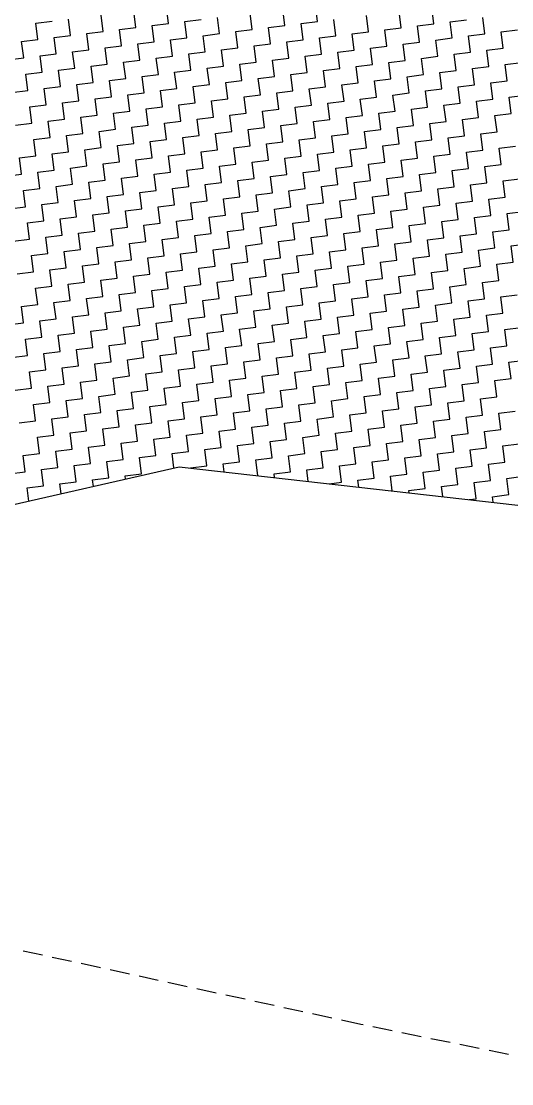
# Model space of a CAD drawing. Header units: metres. Extents: x 286056 to 292206, y 2024114 to 2027347.
# Drawn here: x 290004 to 290293, y 2025357 to 2025983 of the extents above; entities that cross this region are included whole.
import ezdxf

# ---------------------------------------------------------------- set-up
doc = ezdxf.new("R2010")
doc.units = ezdxf.units.M
doc.header["$LTSCALE"] = 0.3
doc.header["$MEASUREMENT"] = 0
doc.linetypes.add('DASHED', pattern=[0.75, 0.5, -0.25])
for name, color, linetype in [('LINE_FOOTPATH', 1, 'DASHED'), ('POLY_HATCH', 12, 'Continuous'), ('POLY_PARCEL', 6, 'Continuous')]:
    doc.layers.add(name, color=color, linetype=linetype)

# ---------------------------------------------------------------- blocks, each defined once
blk = doc.blocks.new('13')
at = {"layer": 'LINE_FOOTPATH', "ltscale": 10}
for p, q in [((507.64, 251.386), (473.177, 263.484)), ((529.15, 244.181), (507.64, 251.386))]:
    blk.add_line(p, q, dxfattribs=at)
at = {"layer": 'POLY_HATCH', "linetype": 'Continuous'}
for p, q in [((492.5, 330), (493.75, 330)), ((492.5, 328.75), (492.5, 330)), ((495, 328.75), (495, 330)), ((497.5, 328.75), (497.5, 330)), ((500, 328.75), (500, 330)), ((502.5, 328.75), (502.5, 330)), ((491.25, 328.75), (492.5, 328.75)), ((491.25, 327.5), (491.25, 328.75)), ((493.75, 328.75), (495, 328.75)), ((493.75, 327.5), (493.75, 328.75)), ((496.25, 328.75), (497.5, 328.75)), ((496.25, 327.5), (496.25, 328.75)), ((498.75, 328.75), (500, 328.75)), ((498.75, 327.5), (498.75, 328.75)), ((501.25, 328.75), (502.5, 328.75)), ((501.25, 327.5), (501.25, 328.75)), ((503.75, 328.75), (505, 328.75)), ((503.75, 327.5), (503.75, 328.75)), ((506.25, 327.5), (506.25, 328.75)), ((508.75, 327.5), (508.75, 328.75)), ((511.25, 327.5), (511.25, 328.75)), ((513.75, 327.5), (513.75, 328.75)), ((490, 327.5), (491.25, 327.5)), ((492.5, 327.5), (493.75, 327.5)), ((492.5, 326.25), (492.5, 327.5)), ((495, 327.5), (496.25, 327.5)), ((495, 326.25), (495, 327.5)), ((497.5, 327.5), (498.75, 327.5)), ((497.5, 326.25), (497.5, 327.5)), ((500, 327.5), (501.25, 327.5)), ((500, 326.25), (500, 327.5)), ((502.5, 327.5), (503.75, 327.5)), ((502.5, 326.25), (502.5, 327.5)), ((505, 327.5), (506.25, 327.5)), ((505, 326.25), (505, 327.5)), ((507.5, 327.5), (508.75, 327.5)), ((507.5, 326.25), (507.5, 327.5)), ((510, 327.5), (511.25, 327.5)), ((510, 326.25), (510, 327.5)), ((512.5, 327.5), (513.75, 327.5)), ((512.5, 326.25), (512.5, 327.5)), ((515, 326.25), (515, 327.5)), ((517.5, 326.25), (517.5, 327.5)), ((520, 326.25), (520, 327.5)), ((522.5, 326.25), (522.5, 327.5)), ((491.25, 326.25), (492.5, 326.25)), ((491.25, 325), (491.25, 326.25)), ((493.75, 326.25), (495, 326.25)), ((493.75, 325), (493.75, 326.25)), ((496.25, 326.25), (497.5, 326.25)), ((496.25, 325), (496.25, 326.25)), ((498.75, 326.25), (500, 326.25)), ((498.75, 325), (498.75, 326.25)), ((501.25, 326.25), (502.5, 326.25)), ((501.25, 325), (501.25, 326.25)), ((503.75, 326.25), (505, 326.25)), ((503.75, 325), (503.75, 326.25)), ((506.25, 326.25), (507.5, 326.25)), ((506.25, 325), (506.25, 326.25)), ((508.75, 326.25), (510, 326.25)), ((508.75, 325), (508.75, 326.25)), ((511.25, 326.25), (512.5, 326.25)), ((511.25, 325), (511.25, 326.25)), ((513.75, 326.25), (515, 326.25)), ((513.75, 325), (513.75, 326.25)), ((516.25, 326.25), (517.5, 326.25)), ((516.25, 325), (516.25, 326.25)), ((518.75, 326.25), (520, 326.25)), ((518.75, 325), (518.75, 326.25)), ((521.25, 326.25), (522.5, 326.25)), ((521.25, 325), (521.25, 326.25)), ((523.75, 326.25), (525, 326.25)), ((523.75, 325), (523.75, 326.25)), ((526.25, 325), (526.25, 326.25)), ((490, 325), (491.25, 325)), ((492.5, 325), (493.75, 325)), ((492.5, 323.75), (492.5, 325)), ((495, 325), (496.25, 325)), ((495, 323.75), (495, 325)), ((497.5, 325), (498.75, 325)), ((497.5, 323.75), (497.5, 325)), ((500, 325), (501.25, 325)), ((500, 323.75), (500, 325)), ((502.5, 325), (503.75, 325)), ((502.5, 323.75), (502.5, 325)), ((505, 325), (506.25, 325)), ((505, 323.75), (505, 325)), ((507.5, 325), (508.75, 325)), ((507.5, 323.75), (507.5, 325)), ((510, 325), (511.25, 325)), ((510, 323.75), (510, 325)), ((512.5, 325), (513.75, 325)), ((512.5, 323.75), (512.5, 325)), ((515, 325), (516.25, 325)), ((515, 323.75), (515, 325)), ((517.5, 325), (518.75, 325)), ((517.5, 323.75), (517.5, 325)), ((520, 325), (521.25, 325)), ((520, 323.75), (520, 325)), ((522.5, 325), (523.75, 325)), ((522.5, 323.75), (522.5, 325)), ((525, 325), (526.25, 325)), ((525, 323.75), (525, 325)), ((527.5, 325), (528.75, 325)), ((527.5, 323.75), (527.5, 325)), ((491.25, 323.75), (492.5, 323.75)), ((491.25, 322.5), (491.25, 323.75)), ((493.75, 323.75), (495, 323.75)), ((493.75, 322.5), (493.75, 323.75)), ((496.25, 323.75), (497.5, 323.75)), ((496.25, 322.5), (496.25, 323.75)), ((498.75, 323.75), (500, 323.75)), ((498.75, 322.5), (498.75, 323.75)), ((501.25, 323.75), (502.5, 323.75)), ((501.25, 322.5), (501.25, 323.75)), ((503.75, 323.75), (505, 323.75)), ((503.75, 322.5), (503.75, 323.75)), ((506.25, 323.75), (507.5, 323.75)), ((506.25, 322.5), (506.25, 323.75)), ((508.75, 323.75), (510, 323.75)), ((508.75, 322.5), (508.75, 323.75)), ((511.25, 323.75), (512.5, 323.75)), ((511.25, 322.5), (511.25, 323.75)), ((513.75, 323.75), (515, 323.75)), ((513.75, 322.5), (513.75, 323.75)), ((516.25, 323.75), (517.5, 323.75)), ((516.25, 322.5), (516.25, 323.75)), ((518.75, 323.75), (520, 323.75)), ((518.75, 322.5), (518.75, 323.75)), ((521.25, 323.75), (522.5, 323.75)), ((521.25, 322.5), (521.25, 323.75)), ((523.75, 323.75), (525, 323.75)), ((523.75, 322.5), (523.75, 323.75)), ((526.25, 323.75), (527.5, 323.75)), ((526.25, 322.5), (526.25, 323.75)), ((490, 322.5), (491.25, 322.5)), ((492.5, 322.5), (493.75, 322.5)), ((492.5, 321.25), (492.5, 322.5)), ((495, 322.5), (496.25, 322.5)), ((495, 321.25), (495, 322.5)), ((497.5, 322.5), (498.75, 322.5)), ((497.5, 321.25), (497.5, 322.5)), ((500, 322.5), (501.25, 322.5)), ((500, 321.25), (500, 322.5)), ((502.5, 322.5), (503.75, 322.5)), ((502.5, 321.25), (502.5, 322.5)), ((505, 322.5), (506.25, 322.5)), ((505, 321.25), (505, 322.5)), ((507.5, 322.5), (508.75, 322.5)), ((507.5, 321.25), (507.5, 322.5)), ((510, 322.5), (511.25, 322.5)), ((510, 321.25), (510, 322.5)), ((512.5, 322.5), (513.75, 322.5)), ((512.5, 321.25), (512.5, 322.5)), ((515, 322.5), (516.25, 322.5)), ((515, 321.25), (515, 322.5)), ((517.5, 322.5), (518.75, 322.5)), ((517.5, 321.25), (517.5, 322.5)), ((520, 322.5), (521.25, 322.5)), ((520, 321.25), (520, 322.5)), ((522.5, 322.5), (523.75, 322.5)), ((522.5, 321.25), (522.5, 322.5)), ((525, 322.5), (526.25, 322.5)), ((525, 321.25), (525, 322.5)), ((527.5, 322.5), (528.75, 322.5)), ((527.5, 321.25), (527.5, 322.5)), ((491.25, 321.25), (492.5, 321.25)), ((491.25, 320), (491.25, 321.25)), ((493.75, 321.25), (495, 321.25)), ((493.75, 320), (493.75, 321.25)), ((496.25, 321.25), (497.5, 321.25)), ((496.25, 320), (496.25, 321.25)), ((498.75, 321.25), (500, 321.25)), ((498.75, 320), (498.75, 321.25)), ((501.25, 321.25), (502.5, 321.25)), ((501.25, 320), (501.25, 321.25)), ((503.75, 321.25), (505, 321.25)), ((503.75, 320), (503.75, 321.25)), ((506.25, 321.25), (507.5, 321.25)), ((506.25, 320), (506.25, 321.25)), ((508.75, 321.25), (510, 321.25)), ((508.75, 320), (508.75, 321.25)), ((511.25, 321.25), (512.5, 321.25)), ((511.25, 320), (511.25, 321.25)), ((513.75, 321.25), (515, 321.25)), ((513.75, 320), (513.75, 321.25)), ((516.25, 321.25), (517.5, 321.25)), ((516.25, 320), (516.25, 321.25)), ((518.75, 321.25), (520, 321.25)), ((518.75, 320), (518.75, 321.25)), ((521.25, 321.25), (522.5, 321.25)), ((521.25, 320), (521.25, 321.25)), ((523.75, 321.25), (525, 321.25)), ((523.75, 320), (523.75, 321.25)), ((526.25, 321.25), (527.5, 321.25)), ((526.25, 320), (526.25, 321.25)), ((490, 320), (491.25, 320)), ((490, 318.75), (490, 320)), ((492.5, 320), (493.75, 320)), ((492.5, 318.75), (492.5, 320)), ((495, 320), (496.25, 320)), ((495, 318.75), (495, 320)), ((497.5, 320), (498.75, 320)), ((497.5, 318.75), (497.5, 320)), ((500, 320), (501.25, 320)), ((500, 318.75), (500, 320)), ((502.5, 320), (503.75, 320)), ((502.5, 318.75), (502.5, 320)), ((505, 320), (506.25, 320)), ((505, 318.75), (505, 320)), ((507.5, 320), (508.75, 320)), ((507.5, 318.75), (507.5, 320)), ((510, 320), (511.25, 320)), ((510, 318.75), (510, 320)), ((512.5, 320), (513.75, 320)), ((512.5, 318.75), (512.5, 320)), ((515, 320), (516.25, 320)), ((515, 318.75), (515, 320)), ((517.5, 320), (518.75, 320)), ((517.5, 318.75), (517.5, 320)), ((520, 320), (521.25, 320)), ((520, 318.75), (520, 320)), ((522.5, 320), (523.75, 320)), ((522.5, 318.75), (522.5, 320)), ((525, 320), (526.25, 320)), ((525, 318.75), (525, 320)), ((527.5, 320), (528.75, 320)), ((527.5, 318.75), (527.5, 320)), ((488.75, 318.75), (490, 318.75)), ((491.25, 318.75), (492.5, 318.75)), ((491.25, 317.5), (491.25, 318.75)), ((493.75, 318.75), (495, 318.75)), ((493.75, 317.5), (493.75, 318.75)), ((496.25, 318.75), (497.5, 318.75)), ((496.25, 317.5), (496.25, 318.75)), ((498.75, 318.75), (500, 318.75)), ((498.75, 317.5), (498.75, 318.75)), ((501.25, 318.75), (502.5, 318.75)), ((501.25, 317.5), (501.25, 318.75)), ((503.75, 318.75), (505, 318.75)), ((503.75, 317.5), (503.75, 318.75)), ((506.25, 318.75), (507.5, 318.75)), ((506.25, 317.5), (506.25, 318.75)), ((508.75, 318.75), (510, 318.75)), ((508.75, 317.5), (508.75, 318.75)), ((511.25, 318.75), (512.5, 318.75)), ((511.25, 317.5), (511.25, 318.75)), ((513.75, 318.75), (515, 318.75)), ((513.75, 317.5), (513.75, 318.75)), ((516.25, 318.75), (517.5, 318.75)), ((516.25, 317.5), (516.25, 318.75)), ((518.75, 318.75), (520, 318.75)), ((518.75, 317.5), (518.75, 318.75)), ((521.25, 318.75), (522.5, 318.75)), ((521.25, 317.5), (521.25, 318.75)), ((523.75, 318.75), (525, 318.75)), ((523.75, 317.5), (523.75, 318.75)), ((526.25, 318.75), (527.5, 318.75)), ((526.25, 317.5), (526.25, 318.75)), ((490, 317.5), (491.25, 317.5)), ((490, 316.25), (490, 317.5)), ((492.5, 317.5), (493.75, 317.5)), ((492.5, 316.25), (492.5, 317.5)), ((495, 317.5), (496.25, 317.5)), ((495, 316.25), (495, 317.5)), ((497.5, 317.5), (498.75, 317.5)), ((497.5, 316.25), (497.5, 317.5)), ((500, 317.5), (501.25, 317.5)), ((500, 316.25), (500, 317.5)), ((502.5, 317.5), (503.75, 317.5)), ((502.5, 316.25), (502.5, 317.5)), ((505, 317.5), (506.25, 317.5)), ((505, 316.25), (505, 317.5)), ((507.5, 317.5), (508.75, 317.5)), ((507.5, 316.25), (507.5, 317.5)), ((510, 317.5), (511.25, 317.5)), ((510, 316.25), (510, 317.5)), ((512.5, 317.5), (513.75, 317.5)), ((512.5, 316.25), (512.5, 317.5)), ((515, 317.5), (516.25, 317.5)), ((515, 316.25), (515, 317.5)), ((517.5, 317.5), (518.75, 317.5)), ((517.5, 316.25), (517.5, 317.5)), ((520, 317.5), (521.25, 317.5)), ((520, 316.25), (520, 317.5)), ((522.5, 317.5), (523.75, 317.5)), ((522.5, 316.25), (522.5, 317.5)), ((525, 317.5), (526.25, 317.5)), ((525, 316.25), (525, 317.5)), ((488.75, 316.25), (490, 316.25)), ((491.25, 316.25), (492.5, 316.25)), ((491.25, 315), (491.25, 316.25)), ((493.75, 316.25), (495, 316.25)), ((493.75, 315), (493.75, 316.25)), ((496.25, 316.25), (497.5, 316.25)), ((496.25, 315), (496.25, 316.25)), ((498.75, 316.25), (500, 316.25)), ((498.75, 315), (498.75, 316.25)), ((501.25, 316.25), (502.5, 316.25)), ((501.25, 315), (501.25, 316.25)), ((503.75, 316.25), (505, 316.25)), ((503.75, 315), (503.75, 316.25)), ((506.25, 316.25), (507.5, 316.25)), ((506.25, 315), (506.25, 316.25)), ((508.75, 316.25), (510, 316.25)), ((508.75, 315), (508.75, 316.25)), ((511.25, 316.25), (512.5, 316.25)), ((511.25, 315), (511.25, 316.25)), ((513.75, 316.25), (515, 316.25)), ((513.75, 315), (513.75, 316.25)), ((516.25, 316.25), (517.5, 316.25)), ((516.25, 315), (516.25, 316.25)), ((518.75, 316.25), (520, 316.25)), ((518.75, 315), (518.75, 316.25)), ((521.25, 316.25), (522.5, 316.25)), ((521.25, 315), (521.25, 316.25)), ((523.75, 316.25), (525, 316.25)), ((523.75, 315), (523.75, 316.25)), ((526.25, 316.25), (527.5, 316.25)), ((526.25, 315), (526.25, 316.25)), ((490, 315), (491.25, 315)), ((490, 313.75), (490, 315)), ((492.5, 315), (493.75, 315)), ((492.5, 313.75), (492.5, 315)), ((495, 315), (496.25, 315)), ((495, 313.75), (495, 315)), ((497.5, 315), (498.75, 315)), ((497.5, 313.75), (497.5, 315)), ((500, 315), (501.25, 315)), ((500, 313.75), (500, 315)), ((502.5, 315), (503.75, 315)), ((502.5, 313.75), (502.5, 315)), ((505, 315), (506.25, 315)), ((505, 313.75), (505, 315)), ((507.5, 315), (508.75, 315)), ((507.5, 313.75), (507.5, 315)), ((510, 315), (511.25, 315)), ((510, 313.75), (510, 315)), ((512.5, 315), (513.75, 315)), ((512.5, 313.75), (512.5, 315)), ((515, 315), (516.25, 315)), ((515, 313.75), (515, 315)), ((517.5, 315), (518.75, 315)), ((517.5, 313.75), (517.5, 315)), ((520, 315), (521.25, 315)), ((520, 313.75), (520, 315)), ((522.5, 315), (523.75, 315)), ((522.5, 313.75), (522.5, 315)), ((525, 315), (526.25, 315)), ((525, 313.75), (525, 315)), ((488.75, 313.75), (490, 313.75)), ((491.25, 313.75), (492.5, 313.75)), ((491.25, 312.5), (491.25, 313.75)), ((493.75, 313.75), (495, 313.75)), ((493.75, 312.5), (493.75, 313.75)), ((496.25, 313.75), (497.5, 313.75)), ((496.25, 312.5), (496.25, 313.75)), ((498.75, 313.75), (500, 313.75)), ((498.75, 312.5), (498.75, 313.75)), ((501.25, 313.75), (502.5, 313.75)), ((501.25, 312.5), (501.25, 313.75)), ((503.75, 313.75), (505, 313.75)), ((503.75, 312.5), (503.75, 313.75)), ((506.25, 313.75), (507.5, 313.75)), ((506.25, 312.5), (506.25, 313.75)), ((508.75, 313.75), (510, 313.75)), ((508.75, 312.5), (508.75, 313.75)), ((511.25, 313.75), (512.5, 313.75)), ((511.25, 312.5), (511.25, 313.75)), ((513.75, 313.75), (515, 313.75)), ((513.75, 312.5), (513.75, 313.75)), ((516.25, 313.75), (517.5, 313.75)), ((516.25, 312.5), (516.25, 313.75)), ((518.75, 313.75), (520, 313.75)), ((518.75, 312.5), (518.75, 313.75)), ((521.25, 313.75), (522.5, 313.75)), ((521.25, 312.5), (521.25, 313.75)), ((523.75, 313.75), (525, 313.75)), ((523.75, 312.5), (523.75, 313.75)), ((526.25, 313.75), (527.5, 313.75)), ((526.25, 312.5), (526.25, 313.75)), ((490, 312.5), (491.25, 312.5)), ((490, 311.25), (490, 312.5)), ((492.5, 312.5), (493.75, 312.5)), ((492.5, 311.25), (492.5, 312.5)), ((495, 312.5), (496.25, 312.5)), ((495, 311.25), (495, 312.5)), ((497.5, 312.5), (498.75, 312.5)), ((497.5, 311.25), (497.5, 312.5)), ((500, 312.5), (501.25, 312.5)), ((500, 311.25), (500, 312.5)), ((502.5, 312.5), (503.75, 312.5)), ((502.5, 311.25), (502.5, 312.5)), ((505, 312.5), (506.25, 312.5)), ((505, 311.25), (505, 312.5)), ((507.5, 312.5), (508.75, 312.5)), ((507.5, 311.25), (507.5, 312.5)), ((510, 312.5), (511.25, 312.5)), ((510, 311.25), (510, 312.5)), ((512.5, 312.5), (513.75, 312.5)), ((512.5, 311.25), (512.5, 312.5)), ((515, 312.5), (516.25, 312.5)), ((515, 311.25), (515, 312.5)), ((517.5, 312.5), (518.75, 312.5)), ((517.5, 311.25), (517.5, 312.5)), ((520, 312.5), (521.25, 312.5)), ((520, 311.25), (520, 312.5)), ((522.5, 312.5), (523.75, 312.5)), ((522.5, 311.25), (522.5, 312.5)), ((525, 312.5), (526.25, 312.5)), ((525, 311.25), (525, 312.5)), ((488.75, 311.25), (490, 311.25)), ((491.25, 311.25), (492.5, 311.25)), ((491.25, 310), (491.25, 311.25)), ((493.75, 311.25), (495, 311.25)), ((493.75, 310), (493.75, 311.25)), ((496.25, 311.25), (497.5, 311.25)), ((496.25, 310), (496.25, 311.25)), ((498.75, 311.25), (500, 311.25)), ((498.75, 310), (498.75, 311.25)), ((501.25, 311.25), (502.5, 311.25)), ((501.25, 310), (501.25, 311.25)), ((503.75, 311.25), (505, 311.25)), ((503.75, 310), (503.75, 311.25)), ((506.25, 311.25), (507.5, 311.25)), ((506.25, 310), (506.25, 311.25)), ((508.75, 311.25), (510, 311.25)), ((508.75, 310), (508.75, 311.25)), ((511.25, 311.25), (512.5, 311.25)), ((511.25, 310), (511.25, 311.25)), ((513.75, 311.25), (515, 311.25)), ((513.75, 310), (513.75, 311.25)), ((516.25, 311.25), (517.5, 311.25)), ((516.25, 310), (516.25, 311.25)), ((518.75, 311.25), (520, 311.25)), ((518.75, 310), (518.75, 311.25)), ((521.25, 311.25), (522.5, 311.25)), ((521.25, 310), (521.25, 311.25)), ((523.75, 311.25), (525, 311.25)), ((523.75, 310), (523.75, 311.25)), ((526.25, 311.25), (527.5, 311.25)), ((526.25, 310), (526.25, 311.25)), ((490, 310), (491.25, 310)), ((490, 308.75), (490, 310)), ((492.5, 310), (493.75, 310)), ((492.5, 308.75), (492.5, 310)), ((495, 310), (496.25, 310)), ((495, 308.75), (495, 310)), ((497.5, 310), (498.75, 310)), ((497.5, 308.75), (497.5, 310)), ((500, 310), (501.25, 310)), ((500, 308.75), (500, 310)), ((502.5, 310), (503.75, 310)), ((502.5, 308.75), (502.5, 310)), ((505, 310), (506.25, 310)), ((505, 308.75), (505, 310)), ((507.5, 310), (508.75, 310)), ((507.5, 308.75), (507.5, 310)), ((510, 310), (511.25, 310)), ((510, 308.75), (510, 310)), ((512.5, 310), (513.75, 310)), ((512.5, 308.75), (512.5, 310)), ((515, 310), (516.25, 310)), ((515, 308.75), (515, 310)), ((517.5, 310), (518.75, 310)), ((517.5, 308.75), (517.5, 310)), ((520, 310), (521.25, 310)), ((520, 308.75), (520, 310)), ((522.5, 310), (523.75, 310)), ((522.5, 308.75), (522.5, 310)), ((525, 310), (526.25, 310)), ((525, 308.75), (525, 310)), ((488.75, 308.75), (490, 308.75)), ((488.75, 307.5), (488.75, 308.75)), ((491.25, 308.75), (492.5, 308.75)), ((491.25, 307.5), (491.25, 308.75)), ((493.75, 308.75), (495, 308.75)), ((493.75, 307.5), (493.75, 308.75)), ((496.25, 308.75), (497.5, 308.75)), ((496.25, 307.5), (496.25, 308.75)), ((498.75, 308.75), (500, 308.75)), ((498.75, 307.5), (498.75, 308.75)), ((501.25, 308.75), (502.5, 308.75)), ((501.25, 307.5), (501.25, 308.75)), ((503.75, 308.75), (505, 308.75)), ((503.75, 307.5), (503.75, 308.75)), ((506.25, 308.75), (507.5, 308.75)), ((506.25, 307.5), (506.25, 308.75)), ((508.75, 308.75), (510, 308.75)), ((508.75, 307.5), (508.75, 308.75)), ((511.25, 308.75), (512.5, 308.75)), ((511.25, 307.5), (511.25, 308.75)), ((513.75, 308.75), (515, 308.75)), ((513.75, 307.5), (513.75, 308.75)), ((516.25, 308.75), (517.5, 308.75)), ((516.25, 307.5), (516.25, 308.75)), ((518.75, 308.75), (520, 308.75)), ((518.75, 307.5), (518.75, 308.75)), ((521.25, 308.75), (522.5, 308.75)), ((521.25, 307.5), (521.25, 308.75)), ((523.75, 308.75), (525, 308.75)), ((523.75, 307.5), (523.75, 308.75)), ((526.25, 308.75), (527.5, 308.75)), ((526.25, 307.5), (526.25, 308.75)), ((487.5, 307.5), (488.75, 307.5)), ((490, 307.5), (491.25, 307.5)), ((490, 306.25), (490, 307.5)), ((492.5, 307.5), (493.75, 307.5)), ((492.5, 306.25), (492.5, 307.5)), ((495, 307.5), (496.25, 307.5)), ((495, 306.25), (495, 307.5)), ((497.5, 307.5), (498.75, 307.5)), ((497.5, 306.25), (497.5, 307.5)), ((500, 307.5), (501.25, 307.5)), ((500, 306.25), (500, 307.5)), ((502.5, 307.5), (503.75, 307.5)), ((502.5, 306.25), (502.5, 307.5)), ((505, 307.5), (506.25, 307.5)), ((505, 306.25), (505, 307.5)), ((507.5, 307.5), (508.75, 307.5)), ((507.5, 306.25), (507.5, 307.5)), ((510, 307.5), (511.25, 307.5)), ((510, 306.25), (510, 307.5)), ((512.5, 307.5), (513.75, 307.5)), ((512.5, 306.25), (512.5, 307.5)), ((515, 307.5), (516.25, 307.5)), ((515, 306.25), (515, 307.5)), ((517.5, 307.5), (518.75, 307.5)), ((517.5, 306.25), (517.5, 307.5)), ((520, 307.5), (521.25, 307.5)), ((520, 306.25), (520, 307.5)), ((522.5, 307.5), (523.75, 307.5)), ((522.5, 306.25), (522.5, 307.5)), ((525, 307.5), (526.25, 307.5)), ((525, 306.25), (525, 307.5)), ((488.75, 306.25), (490, 306.25)), ((488.75, 305), (488.75, 306.25)), ((491.25, 306.25), (492.5, 306.25)), ((491.25, 305), (491.25, 306.25)), ((493.75, 306.25), (495, 306.25)), ((493.75, 305), (493.75, 306.25)), ((496.25, 306.25), (497.5, 306.25)), ((496.25, 305), (496.25, 306.25)), ((498.75, 306.25), (500, 306.25)), ((498.75, 305), (498.75, 306.25)), ((501.25, 306.25), (502.5, 306.25)), ((501.25, 305), (501.25, 306.25)), ((503.75, 306.25), (505, 306.25)), ((503.75, 305), (503.75, 306.25)), ((506.25, 306.25), (507.5, 306.25)), ((506.25, 305), (506.25, 306.25)), ((508.75, 306.25), (510, 306.25)), ((508.75, 305), (508.75, 306.25)), ((511.25, 306.25), (512.5, 306.25)), ((511.25, 305), (511.25, 306.25)), ((513.75, 306.25), (515, 306.25)), ((513.75, 305), (513.75, 306.25)), ((516.25, 306.25), (517.5, 306.25)), ((516.25, 305), (516.25, 306.25)), ((518.75, 306.25), (520, 306.25)), ((518.75, 305), (518.75, 306.25)), ((521.25, 306.25), (522.5, 306.25)), ((521.25, 305), (521.25, 306.25)), ((523.75, 306.25), (525, 306.25)), ((523.75, 305), (523.75, 306.25)), ((487.5, 305), (488.75, 305)), ((490, 305), (491.25, 305)), ((490, 303.75), (490, 305)), ((492.5, 305), (493.75, 305)), ((492.5, 303.75), (492.5, 305)), ((495, 305), (496.25, 305)), ((495, 303.75), (495, 305)), ((497.5, 305), (498.75, 305)), ((497.5, 303.75), (497.5, 305)), ((500, 305), (501.25, 305)), ((500, 303.75), (500, 305)), ((502.5, 305), (503.75, 305)), ((502.5, 303.75), (502.5, 305)), ((505, 305), (506.25, 305)), ((505, 303.75), (505, 305)), ((507.5, 305), (508.75, 305)), ((507.5, 303.75), (507.5, 305)), ((510, 305), (511.25, 305)), ((510, 303.75), (510, 305)), ((512.5, 305), (513.75, 305)), ((512.5, 303.75), (512.5, 305)), ((515, 305), (516.25, 305)), ((515, 303.75), (515, 305)), ((517.5, 305), (518.75, 305)), ((517.5, 303.75), (517.5, 305)), ((520, 305), (521.25, 305)), ((520, 303.75), (520, 305)), ((522.5, 305), (523.75, 305)), ((522.5, 303.75), (522.5, 305)), ((525, 305), (526.25, 305)), ((525, 303.75), (525, 305)), ((488.75, 303.75), (490, 303.75)), ((488.75, 302.5), (488.75, 303.75)), ((491.25, 303.75), (492.5, 303.75)), ((491.25, 302.5), (491.25, 303.75)), ((493.75, 303.75), (495, 303.75)), ((493.75, 302.5), (493.75, 303.75)), ((496.25, 303.75), (497.5, 303.75)), ((496.25, 302.5), (496.25, 303.75)), ((498.75, 303.75), (500, 303.75)), ((498.75, 302.5), (498.75, 303.75)), ((501.25, 303.75), (502.5, 303.75)), ((501.25, 302.5), (501.25, 303.75)), ((503.75, 303.75), (505, 303.75)), ((503.75, 302.5), (503.75, 303.75)), ((506.25, 303.75), (507.5, 303.75)), ((506.25, 302.5), (506.25, 303.75)), ((508.75, 303.75), (510, 303.75)), ((508.75, 302.5), (508.75, 303.75)), ((511.25, 303.75), (512.5, 303.75)), ((511.25, 302.5), (511.25, 303.75)), ((513.75, 303.75), (515, 303.75)), ((513.75, 302.5), (513.75, 303.75)), ((516.25, 303.75), (517.5, 303.75)), ((516.25, 302.5), (516.25, 303.75)), ((518.75, 303.75), (520, 303.75)), ((518.75, 302.5), (518.75, 303.75)), ((521.25, 303.75), (522.5, 303.75)), ((521.25, 302.5), (521.25, 303.75)), ((523.75, 303.75), (525, 303.75)), ((523.75, 302.5), (523.75, 303.75)), ((487.5, 302.5), (488.75, 302.5)), ((490, 302.5), (491.25, 302.5)), ((490, 301.25), (490, 302.5)), ((492.5, 302.5), (493.75, 302.5)), ((492.5, 301.25), (492.5, 302.5)), ((495, 302.5), (496.25, 302.5)), ((495, 301.25), (495, 302.5)), ((497.5, 302.5), (498.75, 302.5)), ((497.5, 301.25), (497.5, 302.5)), ((500, 302.5), (501.25, 302.5)), ((500, 301.25), (500, 302.5)), ((502.5, 302.5), (503.75, 302.5)), ((502.5, 301.25), (502.5, 302.5)), ((505, 302.5), (506.25, 302.5)), ((505, 301.25), (505, 302.5)), ((507.5, 302.5), (508.75, 302.5)), ((507.5, 301.25), (507.5, 302.5)), ((510, 302.5), (511.25, 302.5)), ((510, 301.25), (510, 302.5)), ((512.5, 302.5), (513.75, 302.5)), ((512.5, 301.25), (512.5, 302.5)), ((515, 302.5), (516.25, 302.5)), ((515, 301.25), (515, 302.5)), ((517.5, 302.5), (518.75, 302.5)), ((517.5, 301.25), (517.5, 302.5)), ((520, 302.5), (521.25, 302.5)), ((520, 301.25), (520, 302.5)), ((522.5, 302.5), (523.75, 302.5)), ((522.5, 301.25), (522.5, 302.5)), ((525, 302.5), (526.25, 302.5)), ((525, 301.25), (525, 302.5)), ((488.75, 301.25), (490, 301.25)), ((488.75, 300), (488.75, 301.25)), ((491.25, 301.25), (492.5, 301.25)), ((491.25, 300), (491.25, 301.25)), ((493.75, 301.25), (495, 301.25)), ((493.75, 300), (493.75, 301.25)), ((496.25, 301.25), (497.5, 301.25)), ((496.25, 300), (496.25, 301.25)), ((498.75, 301.25), (500, 301.25)), ((498.75, 300), (498.75, 301.25)), ((501.25, 301.25), (502.5, 301.25)), ((501.25, 300), (501.25, 301.25)), ((503.75, 301.25), (505, 301.25)), ((503.75, 300), (503.75, 301.25)), ((506.25, 301.25), (507.5, 301.25)), ((506.25, 300), (506.25, 301.25)), ((508.75, 301.25), (510, 301.25)), ((508.75, 300), (508.75, 301.25)), ((511.25, 301.25), (512.5, 301.25)), ((511.25, 300), (511.25, 301.25)), ((513.75, 301.25), (515, 301.25)), ((513.75, 300), (513.75, 301.25)), ((516.25, 301.25), (517.5, 301.25)), ((516.25, 300), (516.25, 301.25)), ((518.75, 301.25), (520, 301.25)), ((518.75, 300), (518.75, 301.25)), ((521.25, 301.25), (522.5, 301.25)), ((521.25, 300), (521.25, 301.25)), ((523.75, 301.25), (525, 301.25)), ((523.75, 300), (523.75, 301.25)), ((487.5, 300), (488.75, 300)), ((490, 300), (491.25, 300)), ((490, 298.75), (490, 300)), ((492.5, 300), (493.75, 300)), ((492.5, 298.75), (492.5, 300)), ((495, 300), (496.25, 300)), ((495, 298.75), (495, 300)), ((497.5, 300), (498.75, 300)), ((497.5, 298.75), (497.5, 300)), ((500, 300), (501.25, 300)), ((500, 298.75), (500, 300)), ((502.5, 300), (503.75, 300)), ((502.5, 298.75), (502.5, 300)), ((505, 300), (506.25, 300)), ((505, 298.75), (505, 300)), ((507.5, 300), (508.75, 300)), ((507.5, 298.75), (507.5, 300)), ((510, 300), (511.25, 300)), ((510, 298.75), (510, 300)), ((512.5, 300), (513.75, 300)), ((512.5, 298.75), (512.5, 300)), ((515, 300), (516.25, 300)), ((515, 298.75), (515, 300)), ((517.5, 300), (518.75, 300)), ((517.5, 298.75), (517.5, 300)), ((520, 300), (521.25, 300)), ((520, 298.75), (520, 300)), ((522.5, 300), (523.75, 300)), ((522.5, 298.75), (522.5, 300)), ((525, 300), (526.25, 300)), ((525, 298.75), (525, 300)), ((488.75, 298.75), (490, 298.75)), ((488.75, 297.5), (488.75, 298.75)), ((491.25, 298.75), (492.5, 298.75)), ((491.25, 297.5), (491.25, 298.75)), ((493.75, 298.75), (495, 298.75)), ((493.75, 297.5), (493.75, 298.75)), ((496.25, 298.75), (497.5, 298.75)), ((496.25, 297.5), (496.25, 298.75)), ((498.75, 298.75), (500, 298.75)), ((498.75, 297.5), (498.75, 298.75)), ((501.25, 298.75), (502.5, 298.75)), ((501.25, 297.5), (501.25, 298.75)), ((503.75, 298.75), (505, 298.75)), ((503.75, 297.5), (503.75, 298.75)), ((506.25, 298.75), (507.5, 298.75)), ((506.25, 297.5), (506.25, 298.75)), ((508.75, 298.75), (510, 298.75)), ((508.75, 297.5), (508.75, 298.75)), ((511.25, 298.75), (512.5, 298.75)), ((511.25, 297.5), (511.25, 298.75)), ((513.75, 298.75), (515, 298.75)), ((513.75, 297.5), (513.75, 298.75)), ((516.25, 298.75), (517.5, 298.75)), ((516.25, 297.5), (516.25, 298.75)), ((518.75, 298.75), (520, 298.75)), ((518.75, 297.5), (518.75, 298.75)), ((521.25, 298.75), (522.5, 298.75)), ((521.25, 297.5), (521.25, 298.75)), ((523.75, 298.75), (525, 298.75)), ((523.75, 297.5), (523.75, 298.75)), ((487.5, 297.5), (488.75, 297.5)), ((487.5, 296.25), (487.5, 297.5)), ((490, 297.5), (491.25, 297.5)), ((490, 296.25), (490, 297.5)), ((492.5, 297.5), (493.75, 297.5)), ((492.5, 296.25), (492.5, 297.5)), ((495, 297.5), (496.25, 297.5)), ((495, 296.25), (495, 297.5)), ((497.5, 297.5), (498.75, 297.5)), ((497.5, 296.25), (497.5, 297.5)), ((500, 297.5), (501.25, 297.5)), ((500, 296.25), (500, 297.5)), ((502.5, 297.5), (503.75, 297.5)), ((502.5, 296.25), (502.5, 297.5)), ((505, 297.5), (506.25, 297.5)), ((505, 296.25), (505, 297.5)), ((507.5, 297.5), (508.75, 297.5)), ((507.5, 296.25), (507.5, 297.5)), ((510, 297.5), (511.25, 297.5)), ((510, 296.25), (510, 297.5)), ((512.5, 297.5), (513.75, 297.5)), ((512.5, 296.25), (512.5, 297.5)), ((515, 297.5), (516.25, 297.5)), ((515, 296.25), (515, 297.5)), ((517.5, 297.5), (518.75, 297.5)), ((517.5, 296.25), (517.5, 297.5)), ((520, 297.5), (521.25, 297.5)), ((520, 296.25), (520, 297.5)), ((522.5, 297.5), (523.75, 297.5)), ((522.5, 296.25), (522.5, 297.5)), ((486.25, 296.25), (487.5, 296.25)), ((488.75, 296.25), (490, 296.25)), ((488.75, 295), (488.75, 296.25)), ((491.25, 296.25), (492.5, 296.25)), ((491.25, 295), (491.25, 296.25)), ((493.75, 296.25), (495, 296.25)), ((493.75, 295), (493.75, 296.25)), ((496.25, 296.25), (497.5, 296.25)), ((496.25, 295), (496.25, 296.25)), ((498.75, 296.25), (500, 296.25)), ((498.75, 295.14), (498.75, 296.25)), ((501.25, 296.25), (502.5, 296.25)), ((501.25, 295), (501.25, 296.25)), ((503.75, 296.25), (505, 296.25)), ((503.75, 295), (503.75, 296.25)), ((506.25, 296.25), (507.5, 296.25)), ((506.25, 295), (506.25, 296.25)), ((508.75, 296.25), (510, 296.25)), ((508.75, 295), (508.75, 296.25)), ((511.25, 296.25), (512.5, 296.25)), ((511.25, 295), (511.25, 296.25)), ((513.75, 296.25), (515, 296.25)), ((513.75, 295), (513.75, 296.25)), ((516.25, 296.25), (517.5, 296.25)), ((516.25, 295), (516.25, 296.25)), ((518.75, 296.25), (520, 296.25)), ((518.75, 295), (518.75, 296.25)), ((521.25, 296.25), (522.5, 296.25)), ((521.25, 295), (521.25, 296.25)), ((523.75, 296.25), (525, 296.25)), ((523.75, 295), (523.75, 296.25)), ((487.5, 295), (488.75, 295)), ((487.5, 293.995), (487.5, 295)), ((490, 295), (491.25, 295)), ((490, 294.249), (490, 295)), ((492.5, 295), (493.75, 295)), ((492.5, 294.504), (492.5, 295)), ((495, 295), (496.25, 295)), ((495, 294.759), (495, 295)), ((500, 295), (501.25, 295)), ((500, 294.982), (500, 295)), ((502.5, 295), (503.75, 295)), ((502.5, 294.38), (502.5, 295)), ((505, 295), (506.25, 295)), ((505, 293.779), (505, 295)), ((507.5, 295), (508.75, 295)), ((507.5, 293.75), (507.5, 295)), ((510, 295), (511.25, 295)), ((510, 293.75), (510, 295)), ((512.5, 295), (513.75, 295)), ((512.5, 293.75), (512.5, 295)), ((515, 295), (516.25, 295)), ((515, 293.75), (515, 295)), ((517.5, 295), (518.75, 295)), ((517.5, 293.75), (517.5, 295)), ((520, 295), (521.25, 295)), ((520, 293.75), (520, 295)), ((522.5, 295), (523.75, 295)), ((522.5, 293.75), (522.5, 295)), ((506.25, 293.75), (507.5, 293.75)), ((506.25, 293.478), (506.25, 293.75)), ((508.75, 293.75), (510, 293.75)), ((508.75, 292.877), (508.75, 293.75)), ((511.25, 293.75), (512.5, 293.75)), ((511.25, 292.5), (511.25, 293.75)), ((513.75, 293.75), (515, 293.75)), ((513.75, 292.5), (513.75, 293.75)), ((516.25, 293.75), (517.5, 293.75)), ((516.25, 292.5), (516.25, 293.75)), ((518.75, 293.75), (520, 293.75)), ((518.75, 292.5), (518.75, 293.75)), ((521.25, 293.75), (522.5, 293.75)), ((521.25, 292.5), (521.25, 293.75)), ((523.75, 293.75), (525, 293.75)), ((523.75, 292.5), (523.75, 293.75)), ((510.315, 292.5), (511.25, 292.5)), ((512.5, 292.5), (513.75, 292.5)), ((512.5, 291.974), (512.5, 292.5)), ((515, 292.5), (516.25, 292.5)), ((515, 291.373), (515, 292.5)), ((517.5, 292.5), (518.75, 292.5)), ((517.5, 291.25), (517.5, 292.5)), ((520, 292.5), (521.25, 292.5)), ((520, 291.25), (520, 292.5)), ((522.5, 292.5), (523.75, 292.5)), ((522.5, 291.25), (522.5, 292.5)), ((516.25, 291.25), (517.5, 291.25)), ((516.25, 291.072), (516.25, 291.25)), ((518.75, 291.25), (520, 291.25)), ((518.75, 290.471), (518.75, 291.25)), ((521.25, 291.25), (522.5, 291.25)), ((521.25, 290), (521.25, 291.25)), ((523.75, 291.25), (525, 291.25)), ((523.75, 290), (523.75, 291.25)), ((520.706, 290), (521.25, 290)), ((522.5, 290), (523.75, 290)), ((522.5, 289.568), (522.5, 290))]:
    blk.add_line(p, q, dxfattribs=at)
at = {"layer": 'POLY_PARCEL'}
for p, q in [((460.872, 291.283), (499.165, 295.183)), ((499.165, 295.183), (524.327, 289.129))]:
    blk.add_line(p, q, dxfattribs=at)

msp = doc.modelspace()

# ---------------------------------------------------------------- block references
at = {"xscale": 7.751650312977041, "yscale": 7.751650312977041, "zscale": 7.751650312977041, "rotation": 7.058277928675759}
msp.add_blockref('13', (286538.24, 2022974.39), dxfattribs=at)

doc.saveas('drawing.dxf')
